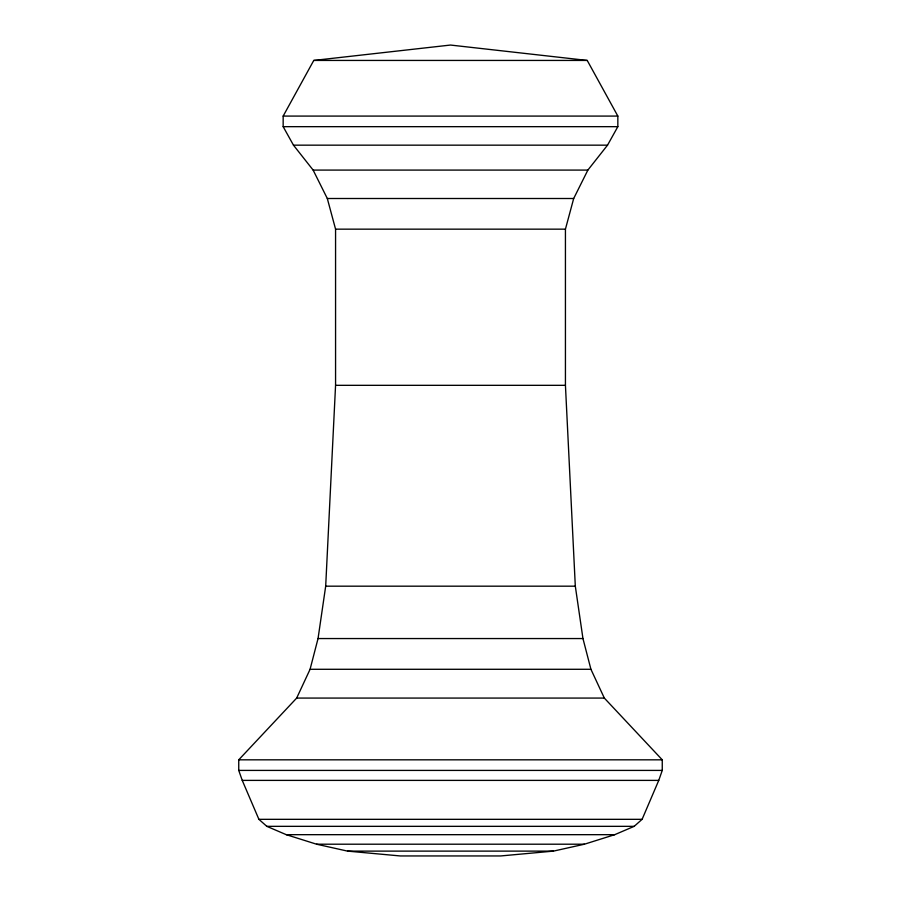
<?xml version="1.0" encoding="UTF-8"?>
<svg xmlns="http://www.w3.org/2000/svg" width="901" height="901" viewBox="0 0 901 901"><rect width="100%" height="100%" fill="white"/><g stroke="black" fill="none" stroke-linecap="round" stroke-linejoin="round"><path stroke-width="1.35" d="M325.689 586.179L335.566 385.324L335.566 229.158L327.311 198.502L313.131 170.086L293.467 145.162L283.162 126.669L283.162 116.083L313.773 60.435L450.5 45.05L587.227 60.435L617.838 116.083L617.838 126.669L607.533 145.162L587.869 170.086L573.689 198.502L565.434 229.158L565.434 385.324L575.311 586.179L582.958 638.55L590.921 669.285L604.323 698.072L662.258 759.825L662.258 770.411L658.755 780.39L642.109 819.324L634.18 826.341L614.73 834.675L584.434 844.203L553.451 851.118L500.742 855.95L400.258 855.95L347.549 851.118L316.566 844.203L286.27 834.675L266.82 826.341L258.891 819.324L242.245 780.39L238.742 770.411L238.742 759.825L296.677 698.072L310.079 669.285L318.042 638.55L325.689 586.179L575.311 586.179M313.773 60.435L587.227 60.435M283.162 116.083L617.838 116.083M283.162 126.669L617.838 126.669M293.467 145.162L607.533 145.162M313.131 170.086L587.869 170.086M327.311 198.502L573.689 198.502M335.566 229.158L565.434 229.158M335.566 385.324L565.434 385.324M318.042 638.55L582.958 638.55M310.079 669.285L590.921 669.285M296.677 698.072L604.323 698.072M238.742 759.825L662.258 759.825M238.742 770.411L662.258 770.411M242.245 780.39L658.755 780.39M258.891 819.324L642.109 819.324M266.82 826.341L634.18 826.341M286.27 834.675L614.73 834.675M316.566 844.203L584.434 844.203M347.549 851.118L553.451 851.118"/></g></svg>
